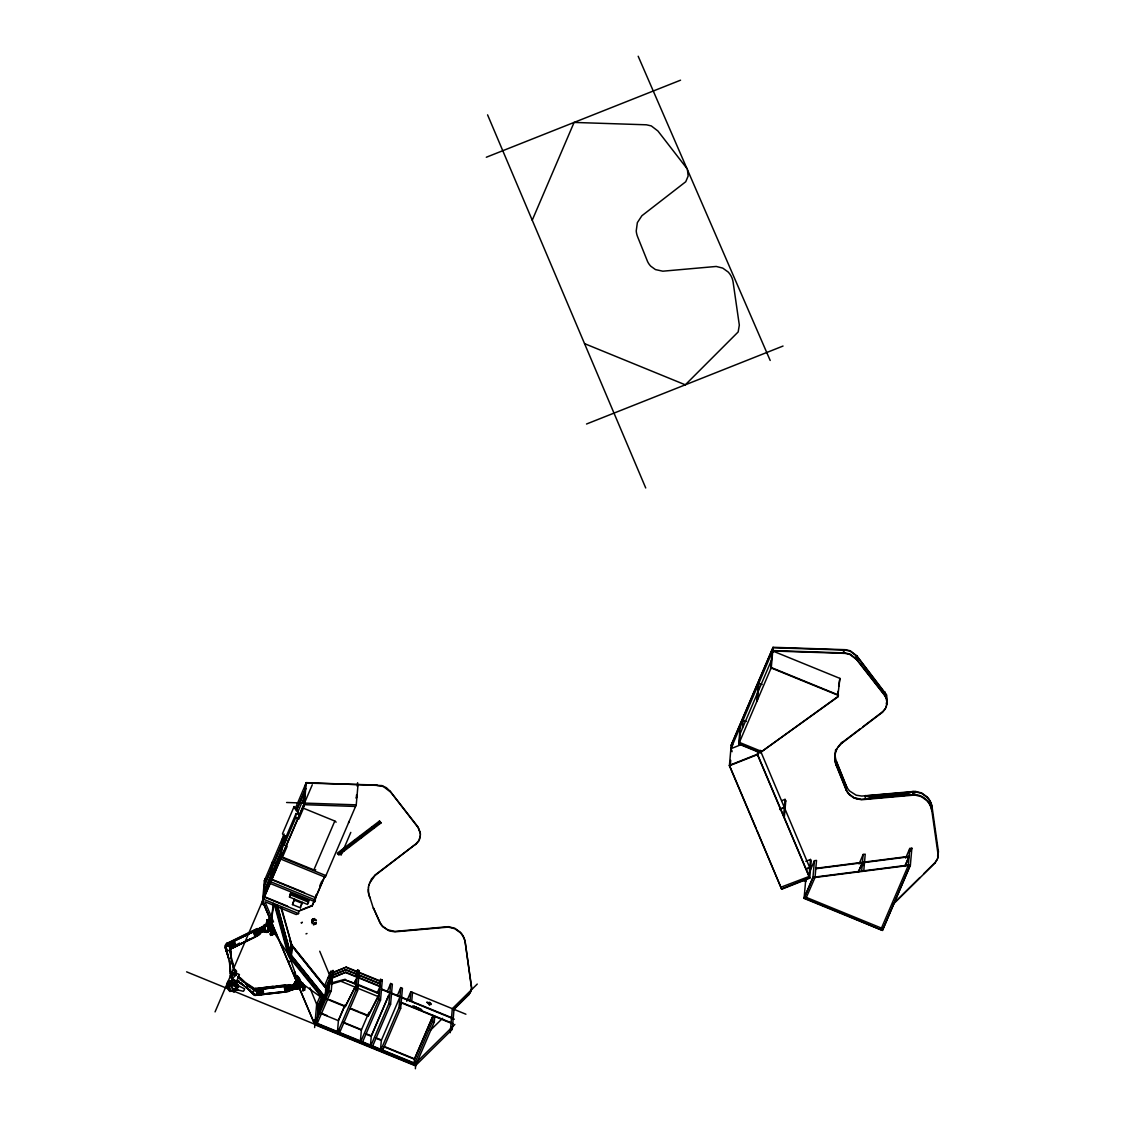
<?xml version="1.0" encoding="UTF-8"?>
<svg xmlns="http://www.w3.org/2000/svg" width="1125" height="1125" viewBox="0 0 1125 1125"><rect width="100%" height="100%" fill="white"/><g stroke="black" fill="none" stroke-linecap="round" stroke-linejoin="round"><path stroke-width="1.5" d="M312.68 921.881C310.219 920.236 313.13 921.122 312.019 922.12M315.872 923.569L315.745 922.683L316.111 923.33M263.306 992.081L256.598 995.259C260.325 994.992 259.552 989.03 255.895 989.634A2.911 2.827 5 0 1 258.919 993.614A2.911 2.827 5 0 1 253.912 994.177M471.53 988.116L465.258 942.3A19.027 18.492 5 0 0 460.364 932.259L454.88 928.308L448.411 926.663L394.959 931.402L387.605 929.798L382.936 926.423A17.297 16.805 5 0 1 379.659 921.642L373.416 907.973L379.617 922.078A17.297 16.805 5 0 0 382.894 926.845L389.334 930.952L394.917 931.837L448.369 927.098L454.837 928.744L460.322 932.695A19.027 18.492 5 0 1 465.216 942.736L471.544 986.92M938.053 856.041L937.997 853.242M938.348 852.778L938.278 849.98L938.067 854.859M938.391 851.161L937.955 855.084M772.706 652.331L772.762 650.573L845.128 652.95L849.966 654.047L856.589 659.138L884.7 695.123L886.106 698.4L886.43 694.716L856.884 655.861L850.261 650.784L845.409 649.688L773.058 647.297L731.194 745.073L729.408 765.745L781.692 889.242L809.719 878.133L811.209 861.103L810.506 859.458L805.837 861.314M772.959 649.491L773.016 647.733L845.367 650.109L850.219 651.206L856.842 656.297L886.402 695.138M843.666 651.881L843.722 650.109M314.156 919.392C314.423 921.642 312.792 917.184 312.019 920.812L312.848 921.305M314.198 924.23L314.283 923.259C314.044 926.409 315.816 922.275 316.069 923.766M292.894 989.438L290.095 989.972M348.708 845.536L349.425 844.65M350.198 845.944L349.172 846.492L350.311 845.747M354.009 841.092L355.177 840.431L354.122 840.895M361.027 836.044L359.859 836.677L360.984 835.903M360.9 837.773L361.772 836.916L360.998 837.717M366.117 832.275L366.792 831.333M366.919 833.217L367.594 832.317L366.806 833.302M372.192 827.466L373.261 826.65L372.22 827.1M374.02 827.578L372.938 828.408L374.006 827.845M378.436 822.558L379.589 821.841L378.534 822.277M234.773 985.978L234.52 984.727M236.011 989.072L234.141 982.659M230.667 954.759L230.414 950.372L231.272 958.57L229.683 947.602A2.123 2.095 13.7 0 0 227.742 945.914L227.883 943.819L227.138 943.875A2.911 2.827 5 0 0 226.828 949.331M244.561 988.65L244.477 989.339A4.486 4.359 5 0 1 243.337 991.308L236.039 989.508L238.233 990.309M259.256 930.319L260.916 929.292M261.52 930.502L261.169 929.419M368.494 886.908L368.339 891.562A21.262 20.658 5 0 0 369.858 897.764L369.886 897.342A21.262 20.658 5 0 1 368.381 891.127L368.325 889.017M420.398 834.722L419.414 839.714M834.806 757.364L835.017 754.833M835.214 752.78L835.186 755.789A21.262 20.658 5 0 0 836.705 762.005L846.478 786.305A17.297 16.805 5 0 0 849.741 791.086L856.181 795.192L861.778 796.064L915.23 791.325L921.684 792.97L927.169 796.936A19.027 18.492 5 0 1 932.077 806.963L938.25 850.402M886.767 704.644L886.936 702.661M236.644 973.477L230.878 981.07L227.841 982.041L229.894 991.505L235.87 989.016M227.039 943.341L226.898 943.636A4.247 0.844 -27.5 0 0 228.727 943.58L229.148 944.634L232.284 944.255L232.397 942.82L234.563 942.3M233.409 944.423L230.105 948.263A2.911 2.827 5 0 0 230.484 947.742L231.075 956.25M230.175 984.628L232.003 986.203L232.805 989.198L230.133 985.148L231.342 983.362L235.8 985.458L238.092 984.727L238.613 986.864L236.306 987.595L234.042 991.856L232.369 990.998L234.042 991.856M230.878 981.07C223.931 978.427 228.614 994.148 230.091 990.267M234.492 941.906L230.892 943.425M230.133 985.148L231.342 983.362M238.092 984.727L235.758 985.978L233.156 984.923M236.306 987.595L238.655 986.344M258.047 930.516A3.642 0.731 -27.5 0 1 254.728 932.963L254.728 933.019A3.881 0.773 -27.5 0 0 258.258 930.417M259.186 931.936L259.172 932.161A3.881 0.773 -27.5 0 1 255.6 934.692L254.728 932.963M254.841 934.763L256.739 933.82L255.853 931.43M255.867 931.936L258.427 930.459M262.294 904.5L264.403 880.355M262.786 928.491C262.814 931.5 258.258 926.297 263.503 926.775L264.291 925.72M265.12 878.667L263.306 899.17L298.575 913.584L298.828 910.744M264.389 930.909L261.858 931.598L262.322 930.417M262.153 929.658L260.873 928.181M262.8 928.181L263.194 926.395L259.833 928.125A1.941 1.884 5 0 0 259.13 931.289A1.941 1.884 5 0 0 262.336 930.291L263.011 929.391L263.756 930.473M264.572 931.444L263.011 929.391M263.503 926.775L267.159 924.736L266.808 923.386M272.475 931.641L268.552 919.477C272.967 924.469 258.511 926.859 267.145 924.398M266.302 926.016L263.391 927.675A2.559 2.405 33.5 0 0 264.516 931.05L265.753 931.373C263.559 918.225 263.447 934.467 267.905 930.797M269.283 930.783L267.933 932.189A3.937 3.825 5 0 1 264.938 931.95L264.136 930.783A3.937 3.825 5 0 1 262.913 927.141L263.194 926.395M268.875 931.359L266.92 932.133L265.092 931.148A2.587 2.517 5 0 1 263.77 927.028L264.22 926.803M270.759 875.32L270.056 883.42L314.775 901.702L315.689 897.666L270.97 879.384L280.73 856.561M270.802 874.884L271.308 869.147M271.336 868.711L271.8 863.395M255.895 989.789L260.648 991.237L261.127 990.197L259.636 989.803M260.747 990.098L254.812 989.241M266.091 930.952L267.525 931.458L266.203 931.444M260.817 992.63L261.337 991.673M266.189 931.177L267.3 930.67M271.462 873.689L270.759 881.789L315.478 900.07M271.505 873.253L271.997 867.516M272.039 867.094L272.503 861.764L275.667 863.058M268.509 921.966L268.439 921.291A8.002 0.731 72.7 0 1 268.636 922.486L268.72 919.027L272.827 931.388M265.837 931.725L270.169 930.487L268.355 922.57M270.169 930.487L270 928.87M271.645 921.502L270.731 918.169L270.506 920.728L271.223 920.841L271.448 918.281M271.448 923.217C270.45 919.406 273.502 932.625 272.869 928.448M272.25 925.664L272.095 926.958L271.898 925.369M272.742 934.833L272.742 931.064M273.136 929.377L273.22 928.35M281.236 850.866L280.519 858.98L325.238 877.261L356.245 804.839L358.003 784.814L357.3 786.445M281.264 850.444L281.77 844.706M281.812 844.27L282.277 838.955M282.473 843.075L281.222 857.348L325.941 875.63M282.502 842.639L282.966 837.323M315.759 869.794L313.875 869.92L282.53 857.109L287.184 846.253L284.048 844.959L284.428 840.698L296.044 813.544L299.18 814.823M284.048 844.959L295.678 817.805L296.044 813.544M289.491 897.061L290.602 893.236L308.672 900.619L308.531 902.166L307.561 904.458L289.491 897.061L290.602 893.236M292.486 904.584L294.469 899.142L292.486 904.584L300.375 907.805L302.358 902.362L301.092 905.316M289.42 986.822A3.642 0.844 -7.1 0 1 285.736 988.087L285.722 988.144A3.881 0.9 -7.1 0 0 289.659 986.794M289.898 988.678A3.881 0.9 -7.1 0 1 285.961 990.014L285.736 988.087M290.559 953.747L291.431 944.114L290.559 953.705L277.355 905.4M285.3 989.789L287.184 989.016M303.483 807.933L303.736 805.092M304.481 796.556L303.778 804.656L355.556 806.47M304.523 796.134L305.03 790.383M305.058 789.961L305.522 784.645M331.833 983.967L345.192 979.945L356.386 984.53L345.22 1006.664L326.109 998.845L290.841 955.167L291.698 944.803L281.391 907.481M304.158 806.358L306.239 782.634L381.867 785.573L386.395 787.711L390.066 791.198L418.177 827.198L420.3 833.569M287.325 987.188L289.8 986.906M290.194 990.506L289.997 988.538M293.625 987.075C295.805 986.639 288.661 986.498 294.356 983.995M300.375 907.805L300.459 906.778M296.325 988.383C291.136 988.973 295.355 986.273 296.128 987.877M293.723 989.03L293.836 987.005M294.033 984.277L291.136 986.006M294.258 986.766L294.413 983.405C299.292 983.222 295.102 977.991 297.098 980.255M295.256 972.197L295.031 974.756L303.82 985.641L295.031 974.756L295.734 974.573L289.336 956.222L324.506 999.773L304.158 985.022L303.82 985.641M303.455 988.439L302.85 987.736A8.002 1.055 61.9 0 0 299.011 980.902C293.92 980.212 295.186 984.164 296.564 981.97M299.334 987.131L299.967 986.47L296.859 988.13A2.587 2.517 5 0 1 294.694 984.192C295.172 980.944 299.616 989.17 296.198 988.003A2.559 2.391 29.1 0 1 294.413 984.895L297.844 981.745M298.589 978.342L297.014 975.839L298.659 978.469L298.378 977.695A8.002 1.055 61.9 0 1 298.716 978.82M298.856 978.694L300.966 981.886L297.295 975.628M299.616 987.328L300.994 987.075L299.77 988.495A3.937 3.825 5 0 1 296.775 988.819L294.82 987.117M296.578 988.72L297.703 987.82M298.505 976.964L298.702 980.831M290.18 987.469A1.927 1.8 29.1 0 0 291.516 989.803A1.983 1.856 29.1 0 0 292.978 989.705L301.613 986.4L297.759 978.637M299.123 981.422L299.194 980.677M299.222 979.312L299.7 978.595L299.067 979.087M301.613 986.4L301.303 984.839M301.95 985.514L301.57 984.698M304.27 989.831L304.341 986.723L304.72 987.314M270.267 881.002L263.517 896.766L298.786 911.18L312.173 905.878L315.056 898.439M311.948 921.459L313.172 923.189L312.061 923.625M312.117 922.191L312.047 921.698M312.961 920.756L311.864 920.208L313.256 920.77L312.202 920.32L312.567 918.928L313.734 920.475M314.775 901.702L314.986 899.283M313.72 919.448L313.369 919.153M315.928 894.825L315.717 897.23L324.113 877.641M314.634 924.37L314.55 923.259M314.789 923.231L315.52 924.117L315.464 922.936M315.605 923.737L315.745 922.683M319.725 951.23L328.936 973.477L332.902 971.902M262.547 901.294L313.917 1022.484L314.944 1019.756L316.266 1023.384L414.647 1063.589L415.631 1065.909L314.873 1024.72L262.575 901.223L304.411 803.517M314.944 1019.756L313.917 1022.484M314.62 1027.561L316.702 1003.852M315.886 1022.498L314.93 1024.748M316.73 1023.384L318.375 1004.527M324.914 997.566L326.278 987.947L325.434 997.523L291.473 955.448L291.938 946.167L325.898 988.242L325.055 997.819L291.094 955.744L292.317 945.872L325.898 988.242M328.936 973.477L332.944 971.48M313.959 1022.062L314.902 1024.298L328.866 991.702L330.722 971.227L324.591 985.753M341.03 855.211L350.803 832.402M317.278 1023.356L331.242 990.759L333.028 970.312M356.569 794.827L356.259 798.356L356.991 796.303M357.413 785.194L357.623 782.691M337.444 1031.85L338.456 1020.248L344.658 1005.764M339.398 1029.347L338.977 1034.142L357.581 990.689L358.692 977.906M345.192 979.945L356.442 983.841M325.702 993.544L332.353 977.991L345.867 972.211L380.011 986.175M331.242 978.539L332.578 975.431L346.092 969.666L380.236 983.616M325.477 989.986L332.803 972.872L346.317 967.106L380.447 981.056M345.22 1006.664L356.386 984.53M337.992 1031.822L355.908 990L357.019 977.217L354.262 983.658M357.061 976.795L357.244 974.658M357.286 974.236L357.469 972.098L356.091 975.319M359.184 972.366L359.339 970.664L357.652 969.975L356.119 974.897M358.734 977.47L358.917 975.347M358.959 974.925L359.142 972.788M306.197 783.07L376.945 785.025M379.434 821.081L381.037 822.923L379.505 821.039L337.317 853.158L338.85 855.056L381.037 822.923M360.38 1041.23L361.406 1029.628L343.167 1022.175M369.464 883.28L375.581 874.631L415.716 844.116L418.753 840.67M380.236 822.066L338.147 854.17M350.072 1008.647L368.17 1016.044L378.661 995.203M420.033 832.008L418.134 827.62L390.066 791.198M370.462 1045.434L371.292 1035.872L388.519 995.639M360.253 1042.833L378.858 999.38L380.602 979.355L382.289 980.044L380.531 1000.069L362.63 1041.891M373.402 1048.205L380.405 1051.073L381.361 1039.992L375.764 1037.7M470.812 991.111L468.998 994.514L454.008 1009.364L452.25 1029.389L415.659 1065.487L382.078 1051.748L382.317 1048.992M371.025 1045.322L388.927 1003.5L389.855 992.841L371.25 1036.294L365.653 1034.016M389.897 992.419L390.684 983.475L392.358 984.164L391.57 993.108M372.698 1046.011L390.6 1004.189L391.542 993.53M380.405 1051.073L398.995 1007.62L399.937 996.961L381.333 1040.414L375.736 1038.136M399.966 996.539L400.753 987.595L402.427 988.27L401.653 997.228M382.078 1051.748L400.683 1008.295L401.611 997.65M375.539 875.067L415.716 844.116M410.048 1000.659L410.836 991.716L465.905 1014.216M411.722 1001.348L412.509 992.391M414.098 1063.406L414.506 1058.836L432.422 1016.986M414.647 1063.589L432.591 1021.345L433.111 1015.383M415.378 1068.75L415.659 1065.487L434.264 1022.034L434.784 1016.072M429.37 1005.187L429.637 1002.248M450.225 1032.722L452.32 1008.675L477.253 984.066M468.211 995.344L469.73 993.164M731.883 746.044L732.136 743.203M730.139 766.969L730.716 760.317M885.516 696.516L856.561 659.559L849.938 654.483L845.086 653.386L772.734 650.995L839.897 678.389L837.703 697.05L760.064 752.752L738.703 744.019L740.194 726.975M739.434 741.966L740.208 733.233M742.43 728.044L743.119 720.155L746.311 721.462M756.787 701.438L758.25 684.83M757.491 699.806L758.939 683.198L762.159 684.52M809.719 878.133L757.42 754.65L757.744 750.895M758.152 755.859L758.588 750.867M760.064 752.752L837.745 696.628L838.434 694.997L771.3 667.547L738.703 744.019M771.286 654.019L771.539 651.178L773.213 651.867M770.597 669.178L772.059 652.57M773.058 647.297L771.258 667.983L838.406 695.419M783.605 815.962L785.053 799.355L781.945 800.578M784.294 817.608L785.756 800.986L785.053 799.355L785.742 801.141M781.045 887.175L809.016 876.502L810.506 859.458M781.692 889.242L756.956 830.292M905.639 858.108L909.759 848.475L911.855 848.208L910.364 865.252L882.45 930.431L804.094 898.397L805.584 881.353L806.934 878.175M805.809 898.65L815.02 877.458M804.094 898.397L812.939 877.725L814.43 860.681L816.511 860.414L815.062 877.036M837.703 697.05L838.209 691.228M838.645 686.32L839.897 678.389M843.441 653.386L843.764 649.688M932.077 806.963L931.753 810.661A19.027 18.492 5 0 0 926.859 800.62L921.361 796.669L914.906 795.023L861.455 799.763L854.1 798.145L849.417 794.77A17.297 16.805 5 0 1 846.155 790.003L836.381 765.689L836.705 762.005M837.872 747.506C849.023 735.047 835.917 747.52 836.002 751.205M856.561 659.559L856.884 655.861M846.155 790.003L846.478 786.305M865.139 799.214L865.463 795.516M861.68 871.059L863.142 854.452L865.223 854.184L864.534 862.059M863.775 870.792L864.492 862.481L863.156 865.617M842.062 742.992L882.211 712.462L885.291 708.609M884.658 695.545L884.981 691.861M882.45 930.431L910.392 864.83L812.967 877.303L804.122 897.975L844.987 914.667M910.997 795.22C915.933 793.252 923.077 796.106 926.888 800.198A19.027 18.492 5 0 1 931.781 810.239L937.955 853.664M912.698 795.038L913.022 791.353L913.317 795.192M908.311 865.097L909.759 848.475M892.617 904.838L934.734 863.269L936.858 860.091M244.519 988.777L238.247 985.697A3.473 3.375 5 0 1 237.853 985.472M264.08 890.578L263.812 893.489L270.548 877.739M314.803 919.42L314.705 920.405L315.197 919.617M471.403 989.283L471.572 987.68M937.927 857.208L938.095 855.619M271.336 918.098L273.502 903.361M290.911 987.975L291.769 986.892M292.219 987.455L291.867 988.664L292.514 987.567M294.089 983.672L293.962 984.459A3.937 3.825 5 0 0 294.089 985.444M271.223 920.841L274.022 903.684M231.483 947.025L229.894 949.388A2.911 2.827 5 0 0 228.727 944.086L230.738 944.986L231.483 947.011M368.452 887.33L368.887 884.841M835.312 751.57L835.706 749.503M834.989 755.255L835.411 752.78M232.327 991.505L232.847 988.692M234.098 991.35L236.363 987.089M420.272 836.297L418.725 841.106L415.688 844.537M886.809 704.222L885.938 707.639M471.136 990.422L471.431 988.861M938.25 853.523L937.589 856.195M937.673 858.361L937.969 856.786M368.845 885.277L371.377 879.145L375.581 874.631M835.383 753.202L836.873 748.87M300.867 986.85L299.644 988.284L296.986 988.608M314.648 923.991L313.481 924.919M230.175 948.206A2.911 2.827 5 0 0 227.883 943.819L227.18 945.956A2.123 2.095 13.7 0 0 225.534 948.431L227.658 955.491M471.178 990L470.278 992.588M937.294 859.458L937.702 857.925M886.261 703.955L887.217 699.384L886.43 694.716M886.486 705.755L885.248 709.031L882.211 712.462M233.002 944.831L231.848 945.619M261.52 930.473L261.028 931.205M342.492 849.727L343.547 849.248L342.422 850.05M354.825 841.936L355.964 841.373L354.867 841.88M379.603 821.925L378.788 822.6M314.902 1024.298L329.484 984.628M268.847 930.319L269.17 931.345M532.238 220.191L574.087 122.428L646.453 124.805L651.291 125.916L657.914 130.992L686.841 168.37M298.28 811.223L294.103 806.569L282.488 833.737L286.734 840.375M264.347 880.833L284.217 834.075M295.102 808.987L306.239 782.634M264.614 884.419L285.469 835.706M296.17 810.717L305.733 788.386M264.586 884.841L285.159 836.789M296.592 810.07L305.691 788.808M264.037 891.014L285.398 840.783M297.633 812.559L305.198 794.559M271.252 876.108L281.011 853.298M263.77 893.925L270.52 878.161M271.209 876.544L280.983 853.72M263.559 896.33L270.309 880.58M280.772 856.139L270.998 878.948L304.538 892.659M215.058 1011.895L312.286 784.772M313.875 869.92L334.814 821.039L303.469 808.228L298.814 819.084L295.678 817.805M307.688 902.911L308.672 900.619M319.88 885.6L321.82 881.072M312.173 905.878L324.759 876.459M348.497 822.938L349.2 821.306M321.722 997.073L318.333 1004.962L316.659 1004.273L319.964 996.553M325.772 987.609L331.087 975.178M318.15 1007.086L322.186 997.327M332.859 972.408L346.317 967.106M317.967 1009.223L323.297 996.778M325.955 990.548L329.948 981.225M317.925 1009.645L323.255 997.2M325.912 990.984L329.92 981.647M317.7 1012.205L323.733 997.777M356.302 973.125L357.652 969.975M354.305 983.222L355.683 980.002M345.305 1004.569L338.414 1020.67L320.892 1013.498M358.059 985.205L356.92 987.877L378.183 996.567L379.336 993.909L358.059 985.205L357.384 986.512M379.969 980.831L380.602 979.355M381.895 980.93L382.289 980.044M368.944 1012.345L361.364 1030.05L343.139 1022.597M377.213 993.037L379.969 986.597L345.825 972.647M387.239 991.519L390.684 983.475M397.308 995.639L400.753 987.595M399.783 1005.975L401.161 1002.769L452.742 1023.848M406.744 1001.25L410.836 991.716M433.069 1015.805L414.464 1059.258L384.159 1046.869M773.016 647.733L731.152 745.495L732.839 744.834M772.762 650.573L730.87 748.772L732.108 751.683M740.166 733.655L771.37 660.445M809.663 871.819L814.43 860.681M859.05 863.986L863.142 854.452M858.361 871.861L862.453 862.327M858.333 872.297L862.411 862.748M910.491 851.386L911.855 848.208M904.95 865.997L908.381 857.967M904.908 866.419L909.028 856.786L815.794 868.725M908.269 865.519L880.777 929.742L846.548 915.314M294.356 983.531L294.75 982.448A3.698 3.6 5 0 1 297.028 980.817L296.761 980.044M299.194 987.792L298.083 988.27L299.911 987.356M299.644 987.441L297.97 988.087L301.683 985.655M298.997 987.848L299.981 987.23L299.391 988.102M937.336 859.036L934.734 863.269M227.236 943.748L257.189 928.87A3.642 0.731 -27.5 0 1 253.955 931.486L227.461 944.466M232.355 942.37L231.244 943.186M234.844 942.455L232.284 944.255M236.137 988.847L230.302 991.111L227.981 984.586L233.677 982.631M230.892 980.944L229.767 983.123A3.656 3.558 5 0 0 229.402 984.923M325.856 995.119L327.811 991.336M368.17 1016.044L378.183 996.567M264.347 925.917L266.597 924.905L265.613 925.073M265.191 925.383L267.075 924.483M265.233 931.191L268.72 930.136L265.809 930.769M266.259 931.655L268.467 930.277M267.202 931.317L268.706 931.205L267.033 931.092M268.411 921.15L269.016 921.909M269.128 921.516L268.495 919.716M268.13 922.191L268.312 922.444M270.844 930.797L271.069 931.627M271.786 930.206L271.997 931.092A8.002 0.731 72.7 0 0 271.772 932.963L271.181 931.641M253.969 989.086L247.247 984.389L253.997 989.03M255.642 988.523L255.488 988.777A4.247 0.97 -7.1 0 0 257.527 989.395L263.278 990.661L260.648 991.237M261.014 989.48L259.439 989.93M287.564 989.663L285.033 990.113M296.058 981.984L297.591 981.309L297.295 980.536M298.223 979.383L298.392 979.467A8.002 1.055 61.9 0 0 298.828 979.692M302.653 990.38C302.175 990.816 302.836 989.859 303.019 990.183M302.569 989.789L303.3 990.97L302.752 990.183M263.475 926.297L264.037 925.298A3.698 3.6 5 0 1 266.597 924.131M261.858 931.598L262.308 929.616M355.12 840.642L354.333 841.247M360.998 836.128L360.211 836.747M373.219 826.847L372.473 827.409M380.025 822.727L379.308 823.641L380.377 822.966M324.028 996.103L325.111 997.453M245.798 986.977L253.814 994.922A2.123 2.039 -8.3 0 0 256.387 995.077L257.527 993.909A2.911 2.827 5 0 0 254.419 989.339M295.284 982.533L294.089 985.809M291.052 988.495L292.598 988.973L293.048 987.441M257.527 993.909L256.402 995.062M295.284 982.702L297.661 981.436M295.861 982.167L297.098 981.577L294.877 982.28M295.791 981.759L296.944 981.323L296.184 981.52M298.547 987.131L299.067 987.3M298.856 988.144L299.714 987.511M227.053 943.312L257.273 928.547A3.881 0.773 -27.5 0 1 252.956 931.739L229.697 943.13L231.258 943.017M226.139 945.548A2.531 2.475 -39.2 0 1 226.252 944.902L227.208 943.158M229.978 943.031L230.667 943.355M230.119 943.298L231.005 942.497M233.114 945.605L231.384 946.392L232.734 945.844M235.42 943.903L232.748 945.619M256.345 934.228L257.273 933.806M257.414 934.073L256.078 934.973M430.355 1030.359L442.561 1018.308M453.375 1009.589L468.239 994.922M414.956 1063.828L454.866 1024.453M892.645 904.402L919.912 877.514M923.625 873.844L934.777 862.847M314.873 1024.72L316.294 1022.948L414.675 1063.167L415.659 1065.487M229.88 948.698A4.247 0.844 -27.5 0 0 231.23 948.389L234.38 944.775C236.855 943.72 233.705 942.989 233.325 942.736L228.853 943.819M259.847 933.595L259.917 933.609A3.881 0.773 -27.5 0 1 255.586 936.787L231.792 948.459L234.703 945.394M293.611 988.411A1.631 1.575 5 0 1 290.883 989.058A1.631 1.575 5 0 1 291.656 986.428A1.631 1.575 5 0 1 293.611 988.411L292.866 988.959M254.897 931.725L255.656 933.286L259.172 932.161L259.988 933.722L262.139 931.837A1.941 1.884 5 0 0 262.688 931.022M267.272 925.2C263.855 927.548 265.767 924.216 265.5 924.891A3.937 3.825 5 0 0 263.208 926.789L262.856 929.475M269.269 930.867L267.23 926.03M296.044 982.73L297.591 982.308M298.364 987.539L296.916 987.764A3.698 3.6 5 0 1 296.03 987.384M260.044 929.742L260.1 930.881M265.12 930.923L266.02 931.233A3.698 3.6 5 0 0 268.805 930.741L268.031 931.219M256.022 934.031L257.161 933.609M256.823 933.764L255.628 931.598M257.133 933.961L254.798 935.114M294.877 983.559L291.094 986.4M292.12 986.217L294.159 984.586M342.689 850.106L343.448 849.53M343.983 850.162L343.533 851.02M343.491 851.048L344.208 850.134M290.841 955.167L288.83 956.686L324 1000.237M323.002 994.767L323.198 994.627M840.67 743.653L860.105 728.888M862.875 726.778L882.253 712.041M236.644 973.73L237.277 973.716A4.486 4.359 5 0 1 239.414 974.63L236.686 981.155A3.473 3.375 5 0 0 236.503 983.728M855.394 657.352L856.842 656.297M294.848 983.573L295.692 982.842M232.341 943.566L230.456 943.439M254.883 934.256L255.938 933.877M255.656 988.509L289.308 984.698A3.881 0.9 -7.1 0 1 284.498 986.358M273.122 986.316L255.684 988.777A4.247 0.97 -7.1 0 0 257.555 989.677L278.719 987.005L271.772 987.553M256.022 988.664L255.755 988.987A3.994 0.914 -7.1 0 0 257.681 989.578A3.994 0.914 -7.1 0 1 255.923 988.763L255.825 988.397M258.82 989.522L284.302 986.372L285.005 991.997L259.312 994.922L263.869 993.839M298.8 987.581C304.973 985.978 290.616 974.602 300.572 986.808M299.236 987.82L299.995 987.244M268.833 930.347L267.764 930.713L270.534 929.813L269.058 923.822M316.378 920.658C315.914 921.558 317.011 918.436 315.155 920.545M296.283 982.364C299.166 977.85 304.608 988.059 299.433 987.905M298.35 980.17L299.798 981.464M295.467 983.138L298.758 981.38M291.052 986.316A1.983 1.856 29.1 0 0 290.137 987.384A1.941 1.884 5 0 0 292.542 989.494A1.941 1.884 5 0 1 290.18 987.23A1.941 1.884 5 0 1 293.217 986.077A1.941 1.884 5 0 1 293.02 989.311L296.62 988.13M300.234 986.161L297.577 987.483M301.823 985.922L298.012 987.877A3.698 3.6 5 0 0 300.502 986.906L300.403 986.47M231.244 947.264L233.972 945.816M229.838 948.22L234.056 945.984M235.42 940.345L229.163 943.411M255.488 933.877L256.795 933.328M231.722 948.178L256.373 936.112A3.642 0.731 -27.5 0 0 259.608 933.511L259.594 933.511M236.334 944.789L239.695 943.045M264.108 926.452L259.791 928.519A1.983 1.87 33.5 0 0 258.637 929.306M260.831 928.533L263.194 927.323M236.953 939.488L247.852 934.27M227.264 944.339L227.967 944.1A2.911 2.827 5 0 0 227.25 944.381L228.642 943.664M229.894 949.388L231.792 948.459M241.523 937.083L252.773 931.809L255.417 936.872L232.327 948.178L250.27 938.897M233.747 986.048L234.464 986.02M264.08 926.466L268.341 925.031M260.93 929.995L259.861 930.67M261.028 931.177L259.453 930.839M231.103 943.003L230.161 943.355M232.369 946.237L233.817 945.197L233.17 943.819M232.847 946.35L231.567 946.73L232.186 946.237M254.616 933.863L255.727 933.3M263.25 990.605L263.489 992.292L258.188 994.753A4.247 0.97 -7.1 0 1 257.33 994.697M296.325 981.619L295.945 981.773A3.937 3.825 5 0 0 294.061 984.066M259.242 992.841L260.255 993.333M288.464 961.847L290.137 961.172M486.309 157.247L680.555 80.184M586.519 424.012L783.028 346.05M300.319 910.167L312.202 905.442M298.575 913.584L296.198 914.527L264.994 901.772L273.516 921.909L271.561 921.938L262.617 900.802M741.783 744.384L730.898 748.702L731.587 750.347M729.408 765.745L757.42 754.65M305.986 933.891L306.998 933.483M330.666 971.663L332.986 970.734M332.62 974.995L346.092 969.666M332.395 977.555L345.867 972.211M779.695 809.086L784.364 807.23M779.667 809.508L784.336 807.652M328.866 991.702L331.242 990.759M806.709 868.57L809.817 867.347M806.667 869.006L809.789 867.769L760.247 750.291M781.734 888.82L809.747 877.711L757.462 754.214L729.436 765.323L756.281 828.703M259.608 992.658L256.655 993.783L259.692 993.347M256.486 993.755L259.538 992.616M265.725 925.383L265.683 925.636M259.959 989.128L258.666 989.747M264.164 925.214L268.523 923.948L268.861 924.637A8.002 0.731 72.7 0 1 271.336 932.048L271.238 931.781M265.711 925.537L268.411 924.736L269.353 926.677M268.453 925.369L268.523 924.623M261.028 931.725L264.811 931.233M267.694 930.53C271.659 928.448 270.956 932.006 267.342 931.669M257.133 994.247L258.005 993.994M293.752 988.678L296.367 987.919M286.355 989.817L285.694 989.845M265.416 925.931L267.019 924.862M267.525 930.797L266.738 930.923M331.931 982.744L345.248 979.27M341.381 981.464L355.233 987.188M314.198 919.941L313.664 918.773M276.511 933.497L274.163 934.087L270.506 920.728L274.163 934.087L274.725 933.652L288.956 955.448L275.231 905.344M291.431 944.114L280.912 907.608M289.955 951.539L290.433 953.536M230.766 947.742L231.272 948.712L230.161 948.937M233.339 942.778L229.317 943.58A2.166 2.109 -39.2 0 0 228.797 943.509M912.727 794.616L861.483 799.327L854.128 797.723L849.459 794.348A17.297 16.805 5 0 1 846.197 789.581L845.705 785.123L846.436 786.741L836.677 762.427L836.986 766.955L836.423 765.267A21.262 20.658 5 0 1 834.905 759.066M266.892 931.458L267.595 931.373M286.495 987.173L285.356 987.342M286.13 990.394L287.578 989.48M257.358 994.964A4.247 0.97 -7.1 0 0 258.23 995.02L285.202 991.969A3.881 0.9 -7.1 0 0 290.011 990.323L289.702 990.113A3.642 0.844 -7.1 0 1 286.172 991.603L265.5 993.628M815.822 868.303L909.07 856.35M812.939 877.725L910.364 865.252M271.814 987.666L258.005 989.395L262.125 990.183M255.895 989.634L257.428 989.452L257.569 990.548M259.819 989.902L262.955 989.536M289.983 988.763L287.353 988.664M260.283 992.32L263.405 991.969M287.142 989.494L286.833 987.061M263.348 992.686L259.833 993.066M297.042 980.845L297.084 979.847M291.769 986.92L293.147 987.736M279.366 992.166L258.314 994.683A3.994 0.914 -7.1 0 1 256.894 994.542M276.258 985.992L285.595 985.177M261.886 931.247L264.614 930.98M865.434 795.938L915.187 791.761L921.656 793.406L927.141 797.358A19.027 18.492 5 0 1 932.034 807.398M913.106 793.125L914.92 792.97M865.181 798.778L911.025 794.798M278.663 986.836L285.525 986.442A3.642 0.844 -7.1 0 0 289.111 984.98L289.266 986.597M259.397 989.634L258.708 989.944L260.705 990.534M227.728 945.914L227.138 943.875M287.283 988.552L289.673 988.397M265.866 931.725L261 932.119A1.983 1.87 33.5 0 1 259.523 931.936A1.927 1.814 33.5 0 1 258.666 929.405M260.381 992.559L261.45 992.545L259.073 992.883M376.917 785.447L383.4 786.544L390.023 791.634M266.766 924.666L268.903 930.67M257.428 989.452L255.445 989.438M286.594 802.491L356.245 804.839M314.719 918.52L313.988 919.167M327.895 978.033L329.822 978.131M285.736 989.508L286.425 989.269M262.786 989.986L260.775 989.789M259.622 992.995L258.75 992.855M268.678 923.217A8.002 0.731 72.7 0 1 268.27 923.161L269.395 925.889M260.269 930.881L260.944 929.939M258.131 995.077L256.908 994.894M292.43 985.823L289.378 984.966L289.772 987.131M292.148 985.866L293.653 986.695M297.028 988.017L296.887 987.989A3.698 3.6 5 0 1 295.242 987.019M856.181 798.595L859.598 799.27M289.378 984.966L292.908 985.711M261.436 928.42L257.456 928.758L258.398 930.684M251.283 992.039L247.162 987.863M584.55 343.631L685.308 384.82L738.169 331.945L739.322 325.097L733.106 282.094A19.027 18.492 5 0 0 728.213 272.053L722.728 268.102L716.259 266.456L662.808 271.195L655.453 269.578L650.784 266.203A17.297 16.805 5 0 1 647.522 261.436L637.748 237.122A21.262 20.658 5 0 1 636.23 230.92L637.355 222.637L641.869 215.761L685.744 181.744L688.134 176.077L687.473 169.833M739.406 742.387L761.752 751.528M738.745 743.597L758.573 751.697M802.687 880.172L805.936 881.508M804.783 896.766L883.153 928.8M290.475 894.769L308.531 902.166M294.384 900.155L302.259 903.375M265.163 896.991L287.606 906.159M346.275 967.528L380.419 981.478M346.05 970.088L380.194 984.038M381.502 988.987L453.22 1018.308M381.459 989.409L454.359 1019.208M412.72 1005.877L421.706 1009.547M358.116 984.53L379.392 993.234M401.203 1002.333L452.77 1023.413M355.908 990L357.581 990.689M378.858 999.38L380.531 1000.069M388.927 1003.5L390.6 1004.189M398.995 1007.62L400.683 1008.295M432.591 1021.345L434.264 1022.034M450.577 1028.7L452.25 1029.389M329.344 999.605L345.262 1006.116M351.352 1008.605L358.678 1011.6M360.141 1012.205L366.609 1014.834M320.934 1013.077L327.305 1015.678M365.695 1033.58L371.292 1035.872M385.791 1047.094L414.506 1058.836M186.609 971.845L228.6 989.016M231.792 990.323L316.589 1024.987M318.08 1025.592L368.93 1046.377M370.322 1046.953L371.995 1047.642M334.814 821.039L336.15 822.15M289.491 988.467L289.547 988.495A3.642 0.844 -7.1 0 1 285.975 989.958M237.122 980.916L245.883 987.286M235.955 980.578L243.942 985.514M297.267 976.866C295.988 974.784 298.744 979.369 297.127 977.02M297.914 978.708L298.547 980.072M298.153 979.537L298.209 979.566A8.002 1.055 61.9 0 0 298.631 979.791M296.761 979.327L296.986 979.987M303.933 989.03L302.344 986.752L302.85 987.736M303.356 988.875L302.709 987.82A8.002 1.055 61.9 0 0 298.828 981L298.659 980.606M303.778 989.03L304.355 989.466M237.445 980.142L239.034 981.084M240.806 982.744L242.086 983.334M237.516 980.62L239.316 981.773M245.362 983.784L254.475 990.337L251.972 993.094L248.723 989.705M256.627 991.842L240.3 979.2M302.836 987.933L303.005 987.736M231.3 983.869L233.114 985.444M242.311 981.239L237.797 976.486L239.527 978.286M240.708 978.173L245.461 982.575L256.008 989.494A2.911 2.827 5 0 0 255.136 989.395A2.123 2.053 -34.5 0 1 257.161 989.227M325.139 997.172L324.52 996.342M247.12 987.412L251.255 991.969M268.833 920.573L268.453 919.448L268.692 920.123M272.405 931.162L272.559 931.641M271.364 932.822L270.464 930.895L271.392 932.752M298.997 980.944L299.897 982.167M249.75 989.747L252.619 993.206A2.911 2.827 5 0 1 252.464 991.645M291.727 944.902L326.897 988.467M302.47 982.561L305.03 987.145L304.748 990.225L298.069 978.469M302.836 986.653L303.23 987.342A8.002 1.055 61.9 0 1 303.131 986.695M304.383 990.323L303.961 989.564M271.378 932.245L271.125 932.119A8.002 0.731 72.7 0 0 268.65 924.708L268.369 923.625L268.622 924.441M271.505 930.038L271.786 931.162A8.002 0.731 72.7 0 0 271.575 933.033L271.603 933.258M271.42 929.953L271.716 930.741M298.027 978.848L298.308 979.608M294.103 806.569L298.364 813.22M302.752 986.78L303.23 987.75M304.312 989.93L298.322 979.355M295.073 983.728L297.478 987.933M300.277 982.8L302.597 985.936M267.033 923.231L267.384 924.103L266.878 922.627M272.109 933.792L272.377 934.945M272.686 934.791L268.453 922.852M272.011 933.778L272.32 934.65L268.256 922.711M227.461 943.341L227.475 943.383A3.994 0.802 -27.5 0 0 227.672 943.973M300.347 983.18L299.152 980.395M262.491 993.08L258.708 995.006M267.188 919.659L267.469 920.419M269.255 924.173L269.775 925.467M267.286 920.391L267.637 921.263L267.103 919.659M270.506 929.587L271.069 930.642L271.012 929.658M266.934 922.5L267.286 923.47M270.197 929.784L268.748 925.27M270.956 934.875L270.788 934.453M638.184 56.25L770.189 360.45M487.575 114.848L645.722 487.969M289.477 940.148L291.516 944.958M309.895 987.82L316.659 1004.273M226.913 952.748L226.308 950.977L230.02 950.231L230.287 952.059M227.77 954.211L225.492 948.628A2.911 2.827 5 0 0 226.814 949.528M836.423 765.267L846.197 789.581M270.956 931.219L272.137 934.214M268.791 924.441L268.692 925.13M270.97 934.481L270.619 933.609L271.153 935.212M235.73 973.378L230.597 954.703M233.325 968.147L235.927 974.672A2.911 2.827 5 0 0 231.117 974.095A2.911 2.827 5 0 0 232.425 978.637M238.05 985.233L238.613 986.864M237.825 986.119L236.489 982.111A3.038 2.953 5 0 0 232.65 980.241A3.038 2.953 5 0 0 230.738 983.967A3.038 2.953 5 0 1 232.65 980.325A3.038 2.953 5 0 1 236.475 982.195M227.841 982.041L228.952 985.261M230.695 990.802L228.487 984.417L228.727 986.541M266.681 924.384L266.456 922.514L266.625 923.358M369.886 897.342L373.373 908.395M271.898 929.827L272.18 930.797M267.061 920.545C266.034 917.944 267.905 923.062 266.878 920.517M886.148 697.978L886.823 701.508M227.855 955.013L226.42 951.202L228.895 959.02L228.361 956.855M277.523 906.623L290.798 955.055L288.337 955.688L274.613 905.583M277.341 907.186L289.603 951.877M272.559 924.848L273.923 929.855M227.672 955.294L229.444 962.086M231.539 961.467L235.055 972.703L230.4 973.645L230.428 975.783M270.633 928.111L270.844 928.941M231.553 983.841L231.441 983.25A2.18 2.109 5 0 1 235.42 981.97L237.122 986.92A2.18 2.109 5 0 1 234.52 989.114M886.598 699.511L886.894 703.083M229.57 960.68L229.992 963.731M230.4 967.458L229.809 963.422L230.92 974.348A2.714 2.714 -75.5 0 0 231.188 975.684M231.173 958.838L231.511 961.664M229.458 961.875L230.4 973.645L230.386 968.737M289.209 984.656L289.434 986.527M261.633 991.125L261.816 992.517M420.342 833.147L420.37 835.158M834.848 756.942L834.862 759.488A21.262 20.658 5 0 0 836.381 765.689M234.9 974.616A2.123 2.067 5 0 0 231.722 974.644A2.123 2.067 5 0 0 232.172 977.709A2.123 2.067 5 0 1 235.336 974.939M226.575 948.375A2.123 2.067 5 0 1 226.153 948.023M225.956 945.52A2.123 2.067 5 0 1 226.772 944.803M228.895 944.93A2.123 2.067 5 0 1 229.627 945.717M231.553 975.487A2.264 2.25 0 0 1 231.37 974.953M225.787 945.647A2.123 2.067 5 0 1 228.516 943.27M228.08 944.044A4.247 0.844 -27.5 0 1 227.18 943.566M231.356 948.319A3.994 0.802 -27.5 0 1 230.091 948.614M258.919 932.203A3.642 0.731 -27.5 0 1 255.6 934.636M231.356 948.628A4.247 0.844 -27.5 0 1 230.006 948.952M260.438 928.575A1.941 1.884 5 0 1 261.436 928.631M226.406 948.797A2.911 2.827 5 0 1 225.731 947.489M226.139 945.352A2.911 2.827 5 0 1 226.631 944.803M226.575 945.562A2.123 2.081 -39.2 0 1 226.659 945.014M226.913 944.508A2.166 2.109 -39.2 0 1 227.728 943.763M228.684 944.845A2.123 2.067 5 0 1 229.992 948.459M253.533 993.53A2.911 2.827 5 0 1 253.35 992.812M258.286 991.913A2.123 2.053 -34.5 0 1 257.147 993.066M255.98 990.436A2.123 2.067 5 0 1 258.356 992.517A2.123 2.067 5 0 1 255.938 994.528M303.033 987.511A8.002 1.055 61.9 0 1 303.117 986.541M294.23 984.234A3.698 3.6 5 0 1 294.37 983.306M290.166 987.286A1.941 1.884 5 0 1 293.217 986.133A1.941 1.884 5 0 1 293.02 989.255M295.875 987.806A3.937 3.825 5 0 1 295.073 987.188M263.686 929.672A3.698 3.6 5 0 1 263.489 926.072M259.833 928.097A1.941 1.884 5 0 1 262.336 930.291M237.178 984.881A3.473 3.375 5 0 1 236.911 984.53M235.716 983.433A2.489 2.419 5 0 1 235.828 984.052M233.269 970.045A2.123 2.067 5 0 1 236.208 970.636A2.123 2.067 5 0 1 235.617 973.491M232.003 978.595A2.911 2.827 5 0 1 232.017 974.334A2.911 2.827 5 0 1 236.348 974.925M232.13 978.764A2.672 2.587 5 0 1 231.891 975.108A2.672 2.587 5 0 1 235.659 974.897M232.495 978.37A2.123 2.067 5 0 1 232.509 975.277A2.123 2.067 5 0 1 235.659 975.698M237.839 986.034A3.038 2.953 5 0 1 232.959 989.156M257.105 990.886A2.123 2.067 5 0 1 256.936 993.389M254.925 994.036A2.123 2.067 5 0 1 254.391 993.867M253.575 993.15A2.123 2.067 5 0 1 253.322 992.672M255.755 990A2.123 2.067 5 0 1 256.739 990.478M256.261 994.711A2.911 2.827 5 0 0 256.95 994.388L256.809 994.711A2.123 2.039 -8.3 0 0 256.627 991.842M254.756 994.795A2.911 2.827 5 0 1 252.492 991.448M232.116 978.441A2.911 2.827 5 0 1 232.13 974.18A2.911 2.827 5 0 1 236.461 974.77M235.111 973.097A2.264 2.039 -23.8 0 1 235.941 973.744M257.358 991.533A2.123 2.067 5 0 1 257.048 991.969M253.87 989.227A2.123 2.067 5 0 1 257.231 989.466M234.661 972.562A2.714 2.447 -23.8 0 1 236.292 973.505M246.713 985.514A14.133 2.672 42.4 0 1 248.048 986.555M911.123 791.944A6.666 1.547 -5.6 0 1 904.359 794.081L873.577 796.781A6.666 1.547 -5.6 0 1 867.066 795.797M301.303 922.809L302.302 922.402L301.303 922.809M414.197 1006.369L419.498 1008.773L414.197 1006.369M270.211 933.736L270.745 935.452L270.239 933.764M296.466 976.416L297.295 978.005L296.592 976.514M426.923 1002.291C431.1 1007.072 434.348 1002.98 426.923 1002.291M262.702 989.395L261.352 989.592L262.73 989.452M243.956 981.956L238.331 976.303L243.97 981.942M234.675 971.016L232.158 962.958L234.703 971.016M290.967 989.17A1.941 1.884 5 0 0 294.089 987.961A1.941 1.884 5 0 0 291.445 985.936A1.941 1.884 5 0 0 290.967 989.17M290.644 988.748A1.631 1.533 29.1 0 0 293.442 988.903A1.631 1.533 29.1 0 0 292.05 986.498A1.631 1.533 29.1 0 0 290.644 988.748M258.877 930.741A1.631 1.547 33.5 0 0 261.605 931.416A1.631 1.547 33.5 0 0 260.705 928.8A1.631 1.547 33.5 0 0 258.877 930.741M259.312 931.402A1.631 1.575 5 0 0 261.998 930.572A1.631 1.575 5 0 0 259.903 928.73A1.631 1.575 5 0 0 259.312 931.402"/></g></svg>
